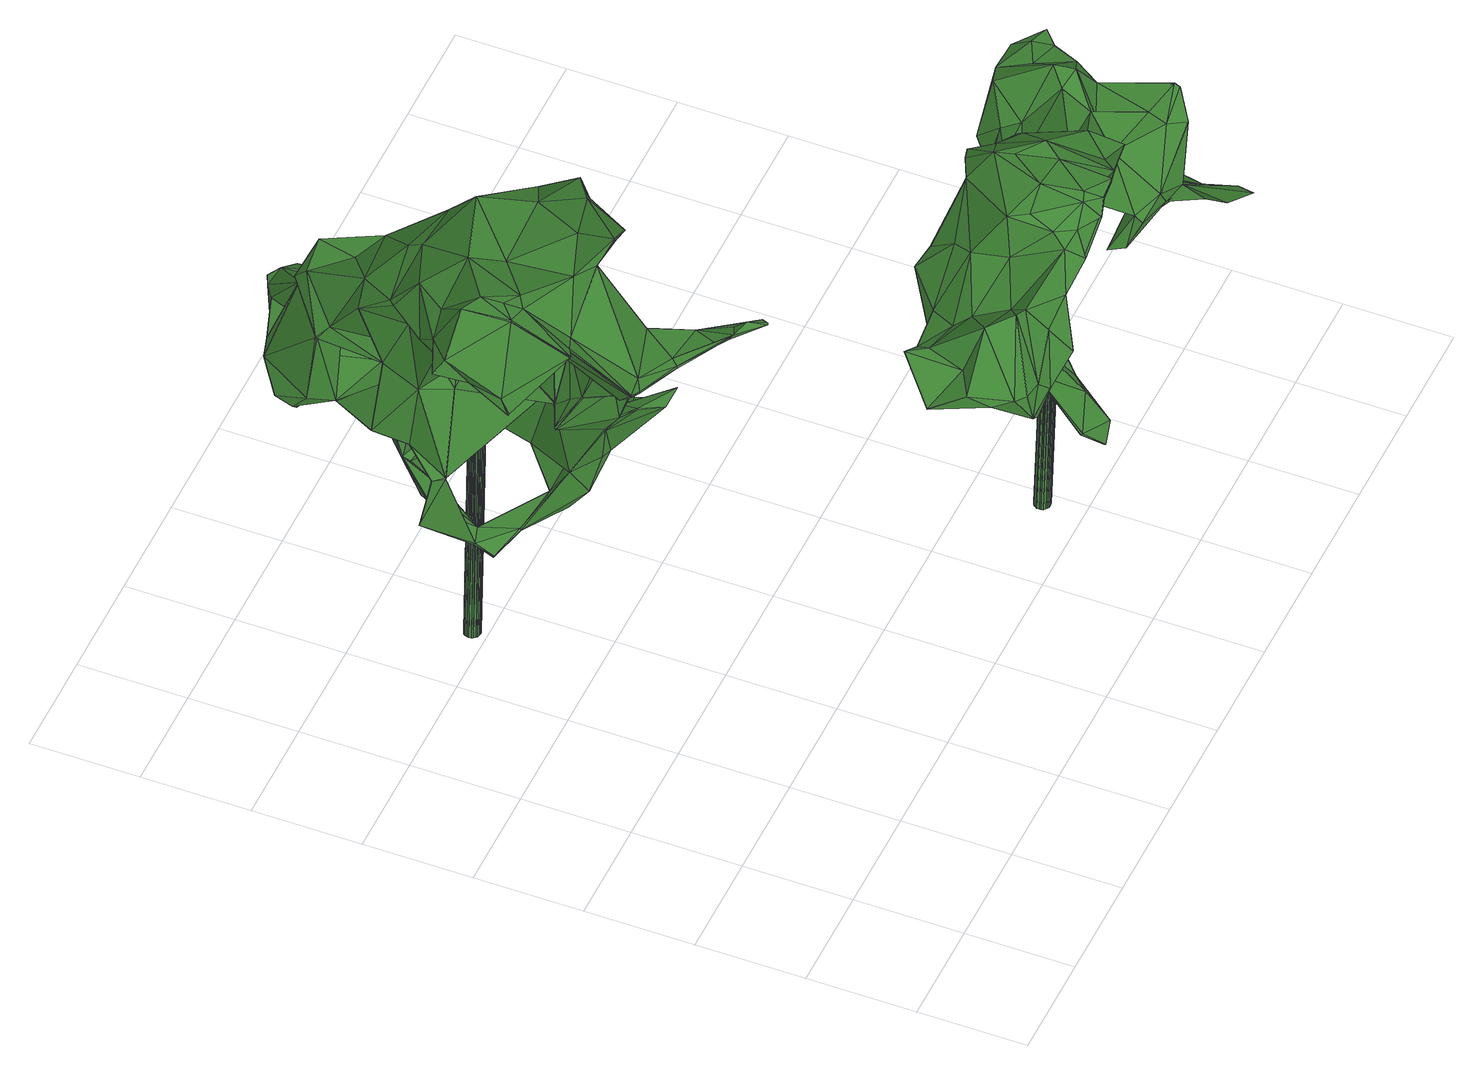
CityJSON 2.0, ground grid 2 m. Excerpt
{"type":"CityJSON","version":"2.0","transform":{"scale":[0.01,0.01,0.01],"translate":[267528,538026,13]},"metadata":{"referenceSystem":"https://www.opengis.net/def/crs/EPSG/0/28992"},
"CityObjects":{
"tree1":{"type":"SolitaryVegetationObject","attributes":{"gtid":359,"crown_width_m":6.54,"crown_median_z":19.9,"crown_r50_m":0.336,"crown_porosity":0.918,"trunk_H_m":6.61,"trunk_DBH_m":0.296,"trunk_radius_m":0.148,"trunk_base_height_m":13.29,"original_gtid":"400"},"geometry":[{"type":"Solid","lod":"3","boundaries":[[[[0,1,2]],[[3,4,5]],[[6,7,8]],[[9,10,11]],[[12,13,14]],[[15,16,17]],[[18,19,20]],[[21,22,23]],[[24,25,26]],[[27,28,29]],[[30,31,32]],[[33,34,35]],[[36,37,38]],[[9,39,10]],[[40,41,42]],[[43,44,45]],[[12,46,13]],[[46,47,13]],[[48,49,50]],[[51,52,29]],[[53,54,55]],[[53,56,54]],[[57,58,48]],[[59,60,0]],[[3,61,62]],[[62,61,63]],[[35,64,33]],[[65,66,67]],[[68,69,70]],[[71,72,73]],[[74,75,2]],[[76,2,75]],[[77,78,79]],[[80,81,82]],[[68,83,84]],[[85,53,86]],[[87,53,85]],[[88,89,90]],[[10,77,91]],[[77,79,91]],[[92,93,94]],[[28,95,96]],[[28,96,51]],[[57,49,58]],[[97,19,18]],[[49,48,58]],[[6,98,60]],[[6,60,99]],[[87,56,53]],[[30,32,100]],[[76,101,102]],[[103,104,30]],[[105,106,107]],[[97,108,109]],[[99,110,6]],[[111,110,99]],[[112,79,113]],[[114,49,57]],[[67,66,92]],[[97,18,11]],[[85,104,115]],[[95,28,27]],[[116,54,56]],[[117,118,119]],[[96,120,121]],[[122,123,124]],[[46,125,47]],[[77,10,39]],[[78,77,39]],[[33,64,16]],[[126,127,128]],[[129,4,62]],[[130,131,1]],[[59,132,133]],[[5,129,134]],[[135,136,137]],[[138,139,101]],[[140,50,49]],[[82,141,142]],[[143,144,145]],[[98,146,147]],[[148,149,150]],[[34,33,15]],[[151,60,133]],[[59,133,60]],[[152,153,154]],[[135,155,156]],[[157,158,106]],[[39,9,159]],[[100,160,103]],[[161,70,148]],[[106,162,163]],[[68,70,161]],[[75,74,164]],[[165,61,166]],[[167,96,95]],[[47,168,169]],[[47,14,13]],[[80,82,142]],[[168,170,169]],[[51,29,28]],[[10,91,11]],[[98,171,172]],[[45,66,65]],[[98,0,60]],[[92,110,40]],[[148,129,161]],[[39,14,173]],[[136,135,156]],[[136,156,114]],[[174,151,175]],[[114,176,37]],[[57,176,114]],[[93,177,94]],[[102,139,121]],[[69,178,70]],[[179,70,178]],[[39,173,78]],[[177,78,173]],[[153,180,154]],[[181,133,182]],[[183,184,124]],[[92,36,110]],[[95,185,54]],[[186,109,187]],[[173,14,47]],[[188,124,184]],[[121,189,98]],[[147,121,98]],[[140,190,191]],[[191,190,192]],[[12,193,46]],[[181,191,192]],[[98,8,102]],[[114,156,190]],[[192,190,156]],[[52,194,195]],[[113,79,78]],[[15,33,16]],[[196,72,71]],[[191,181,38]],[[59,197,132]],[[198,146,98]],[[168,47,125]],[[23,69,144]],[[53,55,86]],[[199,200,201]],[[12,159,202]],[[203,202,159]],[[105,107,204]],[[119,205,206]],[[119,206,27]],[[51,96,52]],[[207,184,183]],[[96,208,120]],[[38,37,176]],[[169,94,177]],[[192,153,152]],[[38,140,191]],[[140,38,48]],[[140,48,50]],[[0,2,209]],[[210,132,197]],[[121,196,189]],[[129,211,161]],[[212,147,146]],[[189,213,164]],[[214,212,215]],[[100,97,186]],[[186,97,109]],[[216,217,218]],[[216,167,116]],[[216,116,217]],[[196,213,189]],[[54,116,167]],[[153,192,155]],[[36,219,137]],[[27,185,95]],[[162,220,86]],[[221,106,105]],[[19,222,32]],[[162,55,163]],[[162,86,55]],[[54,167,95]],[[157,171,223]],[[111,40,110]],[[111,207,40]],[[224,225,165]],[[202,193,12]],[[173,47,177]],[[171,226,172]],[[227,23,144]],[[193,228,46]],[[125,228,168]],[[209,59,0]],[[177,113,78]],[[229,228,193]],[[229,168,228]],[[88,230,231]],[[8,231,230]],[[46,228,125]],[[167,171,157]],[[40,207,41]],[[155,192,156]],[[153,155,180]],[[232,233,234]],[[154,44,43]],[[235,236,182]],[[237,11,18]],[[237,9,11]],[[21,203,22]],[[229,170,168]],[[229,193,170]],[[62,63,83]],[[62,83,238]],[[130,1,0]],[[239,221,105]],[[240,241,242]],[[20,232,179]],[[6,8,98]],[[197,243,210]],[[6,210,243]],[[6,243,7]],[[89,243,197]],[[89,7,243]],[[220,106,241]],[[163,157,106]],[[151,99,60]],[[244,185,27]],[[245,152,175]],[[245,175,151]],[[90,246,88]],[[36,38,181]],[[71,247,75]],[[73,247,71]],[[248,249,112]],[[59,209,90]],[[59,90,197]],[[89,197,90]],[[209,2,90]],[[250,1,131]],[[230,102,8]],[[251,244,252]],[[205,252,244]],[[23,227,21]],[[133,245,151]],[[43,45,253]],[[98,207,111]],[[73,254,247]],[[22,9,237]],[[22,237,179]],[[135,137,170]],[[171,188,226]],[[205,119,118]],[[152,154,43]],[[255,131,141]],[[255,141,82]],[[22,203,9]],[[116,56,126]],[[27,29,256]],[[32,31,257]],[[162,106,220]],[[210,182,133]],[[20,258,232]],[[2,1,74]],[[259,252,205]],[[82,252,259]],[[235,181,236]],[[207,183,41]],[[19,257,258]],[[32,257,19]],[[14,159,12]],[[48,176,57]],[[260,255,259]],[[118,117,260]],[[215,106,214]],[[99,92,40]],[[181,261,133]],[[149,233,240]],[[130,262,263]],[[118,259,205]],[[260,259,118]],[[21,143,264]],[[75,213,71]],[[164,213,75]],[[240,257,241]],[[47,169,177]],[[37,36,137]],[[235,6,110]],[[235,110,36]],[[230,246,102]],[[76,102,246]],[[170,265,169]],[[137,265,170]],[[72,194,73]],[[234,70,179]],[[104,266,267]],[[115,267,266]],[[268,269,254]],[[101,254,269]],[[19,258,20]],[[254,194,268]],[[198,98,99]],[[259,255,82]],[[260,250,255]],[[130,141,131]],[[207,226,184]],[[263,141,130]],[[270,271,219]],[[250,131,255]],[[149,240,215]],[[240,242,215]],[[81,272,146]],[[42,112,249]],[[42,249,40]],[[97,222,19]],[[100,222,97]],[[181,192,261]],[[120,208,167]],[[171,121,147]],[[102,171,98]],[[121,171,102]],[[174,175,152]],[[117,273,251]],[[154,166,44]],[[165,166,180]],[[212,274,215]],[[143,225,224]],[[244,206,205]],[[27,206,244]],[[86,220,85]],[[31,85,220]],[[204,239,105]],[[36,181,235]],[[132,210,133]],[[192,152,261]],[[11,108,97]],[[133,261,245]],[[152,245,261]],[[204,242,241]],[[122,124,187]],[[99,98,111]],[[217,17,16]],[[99,40,198]],[[103,25,64]],[[113,93,112]],[[52,96,268]],[[42,109,108]],[[148,233,149]],[[146,272,212]],[[237,20,179]],[[44,166,61]],[[180,166,154]],[[84,144,69]],[[258,275,240]],[[257,240,275]],[[257,275,258]],[[217,116,17]],[[256,121,119]],[[256,196,121]],[[276,195,72]],[[103,26,25]],[[25,218,16]],[[217,16,218]],[[277,66,45]],[[80,274,212]],[[5,4,129]],[[234,148,70]],[[89,278,7]],[[21,227,143]],[[204,107,242]],[[215,242,107]],[[61,165,225]],[[22,178,23]],[[204,279,239]],[[225,143,145]],[[143,227,144]],[[134,280,277]],[[150,280,134]],[[231,278,88]],[[263,281,282]],[[145,144,84]],[[84,63,145]],[[145,63,225]],[[63,61,225]],[[68,84,69]],[[112,93,248]],[[93,113,177]],[[170,264,224]],[[143,224,264]],[[39,159,14]],[[215,274,149]],[[188,171,283]],[[157,120,167]],[[44,5,45]],[[263,282,141]],[[203,159,9]],[[183,123,42]],[[124,188,283]],[[124,283,216]],[[183,124,123]],[[42,123,109]],[[122,109,123]],[[167,283,171]],[[216,283,167]],[[3,44,61]],[[121,284,96]],[[71,213,196]],[[271,270,169]],[[84,83,63]],[[136,37,137]],[[135,165,155]],[[155,165,180]],[[285,248,280]],[[93,92,280]],[[93,280,248]],[[135,224,165]],[[135,170,224]],[[149,198,286]],[[286,198,287]],[[288,248,285]],[[285,150,149]],[[6,182,210]],[[289,266,104]],[[256,119,27]],[[69,23,178]],[[42,41,183]],[[235,182,6]],[[79,42,91]],[[42,79,112]],[[22,179,178]],[[234,179,232]],[[149,286,285]],[[40,287,198]],[[286,287,40]],[[148,234,233]],[[288,285,286]],[[148,150,134]],[[152,43,174]],[[43,253,174]],[[169,270,94]],[[98,172,207]],[[114,290,136]],[[37,136,290]],[[37,290,114]],[[134,129,148]],[[253,65,174]],[[45,65,253]],[[52,268,194]],[[142,291,80]],[[230,88,246]],[[146,291,142]],[[76,246,2]],[[90,2,246]],[[193,264,170]],[[202,264,193]],[[260,117,281]],[[204,241,106]],[[30,104,31]],[[85,31,104]],[[64,25,16]],[[186,292,160]],[[101,247,254]],[[76,75,247]],[[101,76,247]],[[21,264,203]],[[202,203,264]],[[169,265,271]],[[137,271,265]],[[117,251,281]],[[1,250,293]],[[174,65,199]],[[98,189,0]],[[184,226,188]],[[263,260,281]],[[102,101,139]],[[149,291,198]],[[198,291,146]],[[80,291,274]],[[149,274,291]],[[100,32,222]],[[277,45,5]],[[277,5,134]],[[163,55,157]],[[157,55,54]],[[115,104,267]],[[40,249,286]],[[100,186,160]],[[286,249,288]],[[248,288,249]],[[52,195,276]],[[214,147,212]],[[147,214,106]],[[187,24,26]],[[195,194,72]],[[252,82,81]],[[251,252,81]],[[141,282,81]],[[142,81,146]],[[141,81,142]],[[282,281,81]],[[281,251,81]],[[85,115,87]],[[271,137,219]],[[94,219,92]],[[270,219,94]],[[15,17,128]],[[17,116,128]],[[103,289,104]],[[103,64,289]],[[289,64,35]],[[103,30,100]],[[129,62,238]],[[174,201,151]],[[277,280,66]],[[280,92,66]],[[199,201,174]],[[3,5,44]],[[18,20,237]],[[96,167,208]],[[103,160,292]],[[65,200,199]],[[99,200,92]],[[200,67,92]],[[201,200,99]],[[157,54,185]],[[157,185,244]],[[182,236,181]],[[67,200,65]],[[99,151,201]],[[103,292,26]],[[186,26,292]],[[262,0,294]],[[189,294,0]],[[262,294,189]],[[220,241,31]],[[221,279,106]],[[106,158,147]],[[150,285,280]],[[171,147,223]],[[215,107,106]],[[256,29,276]],[[256,276,196]],[[232,258,233]],[[258,240,233]],[[260,293,250]],[[164,293,260]],[[158,157,223]],[[0,262,130]],[[96,284,268]],[[189,164,262]],[[263,262,260]],[[80,212,272]],[[80,272,81]],[[260,262,164]],[[122,187,109]],[[187,26,186]],[[106,279,204]],[[11,91,108]],[[108,91,42]],[[239,279,221]],[[87,127,126]],[[87,126,56]],[[49,295,140]],[[190,140,295]],[[129,238,211]],[[83,211,238]],[[161,211,68]],[[83,68,211]],[[147,158,223]],[[31,241,257]],[[49,114,295]],[[92,219,36]],[[38,176,48]],[[218,24,216]],[[24,218,25]],[[72,196,276]],[[29,52,276]],[[187,124,24]],[[216,24,124]],[[254,73,194]],[[101,269,138]],[[268,138,269]],[[119,296,117]],[[87,266,289]],[[115,266,87]],[[119,121,296]],[[157,273,120]],[[244,273,157]],[[121,120,273]],[[296,121,273]],[[251,273,244]],[[296,273,117]],[[116,126,128]],[[34,127,35]],[[35,127,289]],[[87,289,127]],[[172,226,207]],[[74,293,164]],[[1,293,74]],[[139,284,121]],[[138,284,139]],[[268,284,138]],[[34,15,128]],[[34,128,127]],[[114,190,295]],[[3,62,4]],[[7,278,8]],[[8,278,231]],[[88,278,89]],[[297,298,299]],[[297,299,300]],[[300,299,301]],[[300,301,302]],[[299,298,303]],[[299,303,301]],[[301,303,304]],[[301,304,302]],[[303,298,305]],[[303,305,304]],[[304,305,306]],[[304,306,302]],[[305,298,307]],[[305,307,306]],[[306,307,308]],[[306,308,302]],[[307,298,309]],[[307,309,308]],[[308,309,310]],[[308,310,302]],[[309,298,311]],[[309,311,310]],[[310,311,312]],[[310,312,302]],[[311,298,313]],[[311,313,312]],[[312,313,314]],[[312,314,302]],[[313,298,315]],[[313,315,314]],[[314,315,316]],[[314,316,302]],[[315,298,317]],[[315,317,316]],[[316,317,318]],[[316,318,302]],[[317,298,319]],[[317,319,318]],[[318,319,320]],[[318,320,302]],[[319,298,321]],[[319,321,320]],[[320,321,322]],[[320,322,302]],[[321,298,323]],[[321,323,322]],[[322,323,324]],[[322,324,302]],[[323,298,325]],[[323,325,324]],[[324,325,326]],[[324,326,302]],[[325,298,327]],[[325,327,326]],[[326,327,328]],[[326,328,302]],[[327,298,329]],[[327,329,328]],[[328,329,330]],[[328,330,302]],[[329,298,331]],[[329,331,330]],[[330,331,332]],[[330,332,302]],[[331,298,333]],[[331,333,332]],[[332,333,334]],[[332,334,302]],[[333,298,335]],[[333,335,334]],[[334,335,336]],[[334,336,302]],[[335,298,337]],[[335,337,336]],[[336,337,338]],[[336,338,302]],[[337,298,339]],[[337,339,338]],[[338,339,340]],[[338,340,302]],[[339,298,341]],[[339,341,340]],[[340,341,342]],[[340,342,302]],[[341,298,343]],[[341,343,342]],[[342,343,344]],[[342,344,302]],[[343,298,345]],[[343,345,344]],[[344,345,346]],[[344,346,302]],[[345,298,297]],[[345,297,346]],[[346,297,300]],[[346,300,302]]]]}]},
"tree2":{"type":"SolitaryVegetationObject","attributes":{"gtid":396,"crown_width_m":6.5,"crown_median_z":19.68,"crown_r50_m":0.272,"crown_porosity":0.911,"trunk_H_m":6.43,"trunk_DBH_m":0.288,"trunk_radius_m":0.144,"trunk_base_height_m":13.25,"original_gtid":"443"},"geometry":[{"type":"Solid","lod":"3","boundaries":[[[[347,348,349]],[[350,351,352]],[[353,354,355]],[[356,357,358]],[[356,359,357]],[[360,361,362]],[[363,364,365]],[[357,359,366]],[[367,368,369]],[[370,371,369]],[[372,373,374]],[[357,366,375]],[[376,377,378]],[[379,380,381]],[[382,383,384]],[[357,375,385]],[[386,387,352]],[[388,389,390]],[[391,392,393]],[[394,388,395]],[[396,356,358]],[[397,398,387]],[[399,398,397]],[[400,401,402]],[[403,404,405]],[[406,407,408]],[[365,409,363]],[[410,411,412]],[[413,414,415]],[[355,416,417]],[[418,355,417]],[[368,367,419]],[[368,419,420]],[[394,389,388]],[[421,422,423]],[[424,425,426]],[[427,428,429]],[[430,431,432]],[[433,434,394]],[[385,358,357]],[[435,436,387]],[[437,438,439]],[[360,440,441]],[[442,443,444]],[[352,387,436]],[[388,390,395]],[[352,445,386]],[[446,431,442]],[[383,428,427]],[[447,448,449]],[[410,393,392]],[[450,387,386]],[[403,451,452]],[[360,453,361]],[[452,451,449]],[[454,455,456]],[[457,380,458]],[[379,458,380]],[[436,435,443]],[[459,426,460]],[[424,426,459]],[[461,462,432]],[[463,441,440]],[[464,465,466]],[[373,407,406]],[[372,467,373]],[[468,348,469]],[[470,471,472]],[[444,443,435]],[[397,454,399]],[[366,422,421]],[[375,366,421]],[[403,473,451]],[[474,398,399]],[[444,398,474]],[[468,365,364]],[[423,475,421]],[[476,421,475]],[[477,463,440]],[[478,353,471]],[[355,471,353]],[[401,479,473]],[[401,473,403]],[[479,400,347]],[[348,347,400]],[[432,446,406]],[[349,363,409]],[[350,480,351]],[[406,446,373]],[[481,482,483]],[[484,413,485]],[[470,486,466]],[[476,486,470]],[[451,473,479]],[[376,359,487]],[[417,488,489]],[[417,416,488]],[[490,371,491]],[[492,377,493]],[[441,463,494]],[[476,492,493]],[[476,493,495]],[[496,369,497]],[[466,425,464]],[[395,433,394]],[[362,434,433]],[[395,362,433]],[[395,390,362]],[[442,444,474]],[[406,461,432]],[[470,466,465]],[[376,498,445]],[[499,415,500]],[[501,502,451]],[[359,378,503]],[[504,505,380]],[[419,367,506]],[[492,475,423]],[[390,360,362]],[[425,477,464]],[[507,508,416]],[[428,509,481]],[[452,404,403]],[[481,509,412]],[[410,412,509]],[[406,408,461]],[[506,496,510]],[[350,352,436]],[[489,498,487]],[[393,511,391]],[[506,430,419]],[[450,491,370]],[[512,397,513]],[[512,513,450]],[[370,491,371]],[[425,495,426]],[[387,398,435]],[[468,364,348]],[[363,349,364]],[[514,515,412]],[[445,498,386]],[[500,516,499]],[[517,379,381]],[[457,458,518]],[[435,398,444]],[[519,520,424]],[[459,519,424]],[[400,402,348]],[[405,404,448]],[[442,430,506]],[[381,380,505]],[[521,471,465]],[[356,522,487]],[[464,523,389]],[[464,453,478]],[[437,379,438]],[[472,385,524]],[[418,522,396]],[[518,458,462]],[[373,467,407]],[[386,525,450]],[[368,526,397]],[[454,397,526]],[[468,469,527]],[[464,361,453]],[[496,367,369]],[[436,443,350]],[[370,369,512]],[[352,528,445]],[[527,529,530]],[[349,516,500]],[[402,469,348]],[[350,507,531]],[[387,513,397]],[[479,401,400]],[[427,372,383]],[[530,529,532]],[[349,348,364]],[[487,498,376]],[[533,520,519]],[[356,487,359]],[[442,474,446]],[[420,454,526]],[[420,526,368]],[[350,459,480]],[[477,534,463]],[[362,361,434]],[[420,455,454]],[[440,523,464]],[[477,440,464]],[[383,535,384]],[[502,536,414]],[[537,536,502]],[[502,538,449]],[[405,539,401]],[[414,538,502]],[[384,411,540]],[[501,537,502]],[[449,451,502]],[[350,443,442]],[[415,536,500]],[[414,536,415]],[[517,381,412]],[[353,478,533]],[[382,428,383]],[[507,416,354]],[[396,522,356]],[[541,506,510]],[[541,510,490]],[[350,531,542]],[[452,448,404]],[[449,448,452]],[[391,540,411]],[[543,485,544]],[[493,545,495]],[[439,438,535]],[[545,426,495]],[[460,426,545]],[[543,544,546]],[[367,496,506]],[[371,497,369]],[[547,543,548]],[[499,547,548]],[[493,377,445]],[[445,377,376]],[[408,467,429]],[[548,413,415]],[[477,425,424]],[[469,549,539]],[[397,512,368]],[[409,516,349]],[[542,519,459]],[[542,459,350]],[[351,545,528]],[[351,528,352]],[[354,416,355]],[[519,353,533]],[[519,354,353]],[[493,445,528]],[[476,470,524]],[[550,476,524]],[[518,530,457]],[[407,467,408]],[[491,551,552]],[[491,552,490]],[[403,405,401]],[[480,459,460]],[[441,453,360]],[[476,495,486]],[[417,489,522]],[[417,522,418]],[[516,409,530]],[[530,468,527]],[[409,365,530]],[[468,530,365]],[[483,408,553]],[[483,461,408]],[[402,549,469]],[[396,385,554]],[[385,472,554]],[[483,484,461]],[[541,508,507]],[[458,379,437]],[[493,528,545]],[[483,482,484]],[[535,555,456]],[[383,555,535]],[[412,384,438]],[[412,438,517]],[[401,549,402]],[[478,520,533]],[[432,462,456]],[[373,446,374]],[[349,501,347]],[[460,351,480]],[[545,351,460]],[[518,547,530]],[[429,428,556]],[[474,374,446]],[[556,428,481]],[[553,556,481]],[[499,548,415]],[[429,556,408]],[[555,372,374]],[[483,553,481]],[[408,556,553]],[[396,358,385]],[[442,431,430]],[[416,508,488]],[[374,399,557]],[[458,437,462]],[[456,437,439]],[[456,439,535]],[[456,462,437]],[[485,413,544]],[[383,372,555]],[[501,500,537]],[[405,514,539]],[[447,514,405]],[[429,467,427]],[[360,390,523]],[[360,523,440]],[[389,523,390]],[[476,475,492]],[[389,394,464]],[[394,434,464]],[[434,361,464]],[[396,554,418]],[[355,418,554]],[[471,355,554]],[[471,554,472]],[[424,520,534]],[[453,534,520]],[[424,534,477]],[[558,547,518]],[[504,457,530]],[[419,430,455]],[[420,419,455]],[[432,456,455]],[[470,472,524]],[[421,524,375]],[[385,375,524]],[[450,370,512]],[[387,450,513]],[[442,506,541]],[[442,541,350]],[[350,541,507]],[[428,511,393]],[[382,511,428]],[[494,463,534]],[[410,509,393]],[[410,392,411]],[[384,412,411]],[[393,509,428]],[[515,484,482]],[[447,405,448]],[[369,559,512]],[[368,512,559]],[[368,559,369]],[[466,486,425]],[[495,425,486]],[[461,485,462]],[[461,484,485]],[[366,503,422]],[[558,485,543]],[[522,489,487]],[[490,508,541]],[[488,508,490]],[[497,560,496]],[[510,496,560]],[[510,560,490]],[[371,560,497]],[[490,560,371]],[[527,469,529]],[[469,539,529]],[[551,489,552]],[[412,515,482]],[[412,482,481]],[[414,413,538]],[[539,549,401]],[[550,421,476]],[[366,359,503]],[[519,542,354]],[[455,430,432]],[[518,485,558]],[[462,485,518]],[[550,524,421]],[[561,413,484]],[[447,413,561]],[[413,447,538]],[[504,380,457]],[[543,547,558]],[[499,516,547]],[[516,530,547]],[[520,478,453]],[[494,453,441]],[[453,494,534]],[[546,548,543]],[[349,500,501]],[[399,374,474]],[[384,535,438]],[[517,438,379]],[[456,557,454]],[[456,555,557]],[[374,557,555]],[[454,557,399]],[[542,531,354]],[[354,531,507]],[[492,378,377]],[[359,376,378]],[[492,423,378]],[[372,427,467]],[[423,422,503]],[[530,532,504]],[[432,431,446]],[[548,546,413]],[[546,544,413]],[[447,449,538]],[[539,505,529]],[[514,505,539]],[[514,412,505]],[[381,505,412]],[[504,532,505]],[[529,505,532]],[[503,378,423]],[[514,447,515]],[[561,515,447]],[[561,484,515]],[[479,347,501]],[[479,501,451]],[[450,525,491]],[[478,471,521]],[[464,478,465]],[[521,465,478]],[[470,465,471]],[[498,489,551]],[[498,551,386]],[[386,551,525]],[[525,551,491]],[[489,488,552]],[[511,540,391]],[[382,540,511]],[[490,552,488]],[[382,384,540]],[[537,500,536]],[[391,411,392]],[[562,563,564]],[[562,564,565]],[[565,564,566]],[[565,566,567]],[[564,563,568]],[[564,568,566]],[[566,568,569]],[[566,569,567]],[[568,563,570]],[[568,570,569]],[[569,570,571]],[[569,571,567]],[[570,563,572]],[[570,572,571]],[[571,572,573]],[[571,573,567]],[[572,563,574]],[[572,574,573]],[[573,574,575]],[[573,575,567]],[[574,563,576]],[[574,576,575]],[[575,576,577]],[[575,577,567]],[[576,563,578]],[[576,578,577]],[[577,578,579]],[[577,579,567]],[[578,563,580]],[[578,580,579]],[[579,580,581]],[[579,581,567]],[[580,563,582]],[[580,582,581]],[[581,582,583]],[[581,583,567]],[[582,563,584]],[[582,584,583]],[[583,584,585]],[[583,585,567]],[[584,563,586]],[[584,586,585]],[[585,586,587]],[[585,587,567]],[[586,563,588]],[[586,588,587]],[[587,588,589]],[[587,589,567]],[[588,563,590]],[[588,590,589]],[[589,590,591]],[[589,591,567]],[[590,563,592]],[[590,592,591]],[[591,592,593]],[[591,593,567]],[[592,563,594]],[[592,594,593]],[[593,594,595]],[[593,595,567]],[[594,563,596]],[[594,596,595]],[[595,596,597]],[[595,597,567]],[[596,563,598]],[[596,598,597]],[[597,598,599]],[[597,599,567]],[[598,563,600]],[[598,600,599]],[[599,600,601]],[[599,601,567]],[[600,563,602]],[[600,602,601]],[[601,602,603]],[[601,603,567]],[[602,563,604]],[[602,604,603]],[[603,604,605]],[[603,605,567]],[[604,563,606]],[[604,606,605]],[[605,606,607]],[[605,607,567]],[[606,563,608]],[[606,608,607]],[[607,608,609]],[[607,609,567]],[[608,563,610]],[[608,610,609]],[[609,610,611]],[[609,611,567]],[[610,563,562]],[[610,562,611]],[[611,562,565]],[[611,565,567]]]]}]}
},
"vertices":[
[332,853,465],[286,920,345],[371,834,392],[124,829,935],[66,856,920],[167,928,930],[389,785,599],[480,722,580],[455,792,538],[394,1048,979],[456,1064,917],[419,1107,902],[409,854,1039],[411,852,1039],[451,884,1036],[491,1379,580],[499,1345,589],[499,1345,585],[327,1142,889],[275,1198,838],[215,1126,871],[180,877,1012],[251,1001,987],[136,929,1029],[479,1189,592],[467,1309,600],[412,1243,626],[420,1207,316],[468,1231,327],[514,1183,309],[333,1349,730],[250,1275,691],[322,1322,763],[495,1413,584],[493,1414,582],[434,1441,603],[366,728,823],[394,652,822],[396,653,819],[482,973,951],[369,1014,707],[448,1034,688],[442,1120,754],[234,757,837],[167,818,927],[207,819,924],[335,756,1072],[402,836,1021],[444,553,839],[433,539,842],[442,552,837],[549,1186,338],[576,1133,352],[294,1346,478],[406,1266,508],[288,1326,472],[400,1294,529],[407,565,863],[435,540,844],[343,792,577],[344,794,579],[128,767,973],[22,829,898],[93,750,996],[452,1424,611],[305,841,787],[322,878,821],[308,841,785],[39,953,960],[94,947,1032],[98,999,937],[529,992,349],[551,1031,341],[586,1005,333],[361,866,352],[508,872,393],[511,860,404],[488,1038,897],[502,979,926],[487,1037,895],[174,1034,518],[172,1054,414],[169,1054,412],[32,848,917],[111,865,1018],[303,1392,552],[270,1358,504],[347,1396,545],[495,777,517],[482,744,543],[393,805,479],[456,1071,903],[325,879,819],[377,935,916],[396,905,935],[452,1242,345],[543,1177,359],[405,1215,812],[424,927,545],[258,847,697],[389,1328,774],[535,965,394],[488,930,516],[347,1345,705],[345,1347,705],[354,1198,572],[270,1248,535],[338,1135,586],[433,1165,808],[441,1194,778],[316,837,787],[369,1014,703],[427,1032,890],[479,1004,902],[375,575,858],[333,1399,565],[480,1314,579],[309,1070,362],[312,1074,350],[363,1139,359],[429,1178,380],[462,1100,408],[505,1116,660],[533,1119,672],[552,1147,648],[336,754,1069],[440,1355,575],[460,1387,580],[483,1375,577],[53,913,912],[288,923,346],[238,949,316],[379,751,608],[336,765,624],[192,965,827],[230,686,846],[320,663,819],[363,727,824],[548,1050,365],[481,976,413],[399,593,829],[238,983,334],[187,1014,519],[153,860,1012],[113,865,1020],[93,749,999],[190,1015,519],[338,1133,584],[147,1013,847],[201,1070,695],[195,966,826],[208,825,691],[221,716,803],[202,671,843],[193,703,822],[203,671,845],[310,650,814],[410,1242,504],[355,1197,568],[418,946,985],[390,1327,772],[28,971,931],[261,1322,501],[286,1312,491],[371,903,365],[174,674,862],[172,676,861],[412,1242,506],[327,767,1050],[368,843,989],[304,791,1002],[438,1137,582],[404,1043,680],[463,901,982],[238,790,753],[238,788,751],[407,589,842],[457,907,954],[146,1005,960],[201,1068,945],[172,673,860],[327,717,767],[338,767,626],[540,1089,686],[512,1060,642],[419,1211,346],[421,1275,770],[403,1198,678],[497,1075,620],[430,965,399],[368,602,829],[360,636,812],[309,649,811],[326,769,1052],[578,1041,353],[561,1110,352],[506,1010,355],[438,725,571],[257,1028,661],[247,815,731],[255,847,698],[209,827,693],[356,848,1008],[280,945,973],[269,1237,705],[299,1106,342],[335,1143,372],[480,1008,683],[444,1209,367],[375,811,479],[381,751,610],[49,913,913],[207,1087,555],[432,963,396],[215,1122,565],[193,1151,575],[516,1179,564],[509,1309,588],[508,1309,591],[325,877,821],[253,1293,538],[320,1332,571],[370,1255,777],[386,1194,566],[174,783,955],[130,766,976],[462,1040,660],[145,893,1021],[334,754,1070],[324,767,1051],[500,808,505],[495,779,519],[203,1115,873],[206,1089,837],[156,1048,863],[305,796,754],[298,758,732],[320,1112,910],[19,830,897],[409,1244,625],[216,1140,716],[250,1273,690],[231,1141,702],[477,721,581],[329,1155,386],[295,757,731],[478,838,476],[536,963,392],[362,1037,898],[373,1123,794],[239,950,313],[273,1083,368],[272,1084,365],[246,764,849],[589,1005,335],[237,985,331],[493,1125,360],[261,1255,714],[228,1189,814],[256,1028,346],[270,991,338],[305,723,753],[369,904,367],[268,991,341],[279,823,987],[312,820,963],[392,1416,598],[377,1375,597],[600,1093,378],[579,1040,356],[353,900,928],[311,827,956],[177,1035,517],[329,1152,387],[204,1087,557],[251,1172,731],[531,1118,344],[263,877,946],[483,746,545],[253,1274,690],[285,929,924],[282,1046,359],[260,1024,353],[488,1150,565],[503,1098,390],[215,1013,844],[278,1109,765],[305,1046,672],[274,1076,875],[414,1432,603],[369,604,831],[188,1015,521],[399,1288,765],[288,923,344],[404,879,432],[378,585,841],[336,1141,374],[340,1025,29],[325,1025,29],[339,1029,29],[352,1019,690],[352,1023,690],[338,1019,690],[338,1032,29],[351,1027,690],[336,1035,29],[348,1030,690],[333,1038,29],[345,1032,690],[329,1039,29],[341,1034,690],[325,1040,29],[338,1034,690],[321,1039,29],[334,1034,690],[318,1038,29],[330,1032,691],[315,1036,29],[327,1030,691],[312,1032,29],[325,1027,691],[311,1029,29],[323,1023,691],[310,1025,29],[323,1019,691],[311,1021,29],[323,1016,690],[312,1018,29],[325,1012,690],[315,1015,29],[327,1009,690],[317,1012,29],[330,1007,690],[321,1011,29],[334,1005,690],[325,1010,29],[338,1005,690],[329,1011,29],[341,1005,690],[332,1012,29],[345,1006,690],[335,1015,29],[348,1009,690],[338,1018,29],[350,1012,690],[339,1021,29],[352,1016,690],
[1455,210,355],[1449,177,369],[1447,177,367],[867,307,788],[809,406,731],[869,367,852],[757,185,642],[738,208,680],[714,108,691],[620,171,838],[526,133,737],[553,122,726],[576,209,833],[884,176,449],[844,141,462],[825,89,432],[1383,97,450],[1394,99,451],[1375,65,468],[498,208,743],[996,154,833],[997,155,835],[937,133,881],[886,162,887],[894,130,877],[1165,393,699],[1088,391,696],[1081,358,702],[508,168,725],[663,268,756],[655,300,729],[568,305,755],[1370,205,676],[1369,195,672],[1423,241,596],[1308,434,689],[1238,368,778],[1351,373,678],[563,116,668],[779,256,889],[910,335,888],[770,100,440],[784,138,442],[815,124,416],[1402,449,676],[1402,451,674],[1356,494,666],[756,112,453],[766,74,436],[599,122,713],[969,265,888],[993,365,820],[1037,336,815],[1472,238,356],[1409,290,419],[1415,228,401],[1404,349,413],[1385,380,422],[1370,315,432],[1079,406,649],[1094,419,654],[1118,435,630],[1357,105,446],[1356,428,669],[1374,423,670],[1363,332,596],[1237,236,486],[1317,266,461],[1330,208,467],[746,154,783],[744,134,785],[683,139,757],[1060,176,786],[1099,179,793],[482,272,703],[481,272,706],[543,340,757],[780,284,580],[773,286,572],[760,335,675],[1213,465,724],[1260,481,705],[1169,476,630],[1048,230,766],[1053,267,766],[1105,305,655],[767,72,437],[758,110,455],[956,402,826],[925,393,837],[1307,225,658],[1334,330,661],[1280,309,640],[900,255,494],[932,256,538],[974,291,794],[956,401,823],[992,364,817],[764,314,795],[1079,357,701],[1312,277,463],[1359,342,428],[1358,342,426],[867,233,894],[1400,321,391],[1383,381,421],[863,251,530],[1089,242,810],[1107,211,769],[1206,286,729],[1333,165,635],[1297,188,654],[836,367,675],[837,369,674],[1134,328,596],[1202,245,654],[891,293,527],[797,212,518],[725,231,571],[724,234,570],[1155,428,681],[1394,101,453],[1377,167,448],[606,184,633],[720,137,657],[593,120,643],[1403,321,392],[1035,344,812],[578,331,735],[611,318,675],[854,286,520],[800,183,598],[1471,239,354],[833,375,700],[1305,414,670],[1289,348,657],[1221,351,649],[1234,293,600],[1184,198,538],[712,278,656],[680,205,782],[788,117,837],[783,153,848],[860,119,867],[868,156,880],[580,332,737],[694,352,708],[932,256,540],[688,359,671],[957,152,849],[930,132,878],[769,246,806],[1339,174,462],[1367,200,430],[1427,213,377],[1375,274,419],[552,238,744],[1376,234,617],[1420,240,595],[948,184,813],[784,245,809],[829,150,851],[1333,440,666],[923,160,854],[1364,461,680],[938,229,888],[919,300,889],[1345,284,579],[1309,294,593],[1352,141,445],[1379,263,615],[1223,167,566],[783,254,618],[809,251,570],[769,192,616],[652,167,822],[832,164,452],[582,188,657],[802,224,886],[1040,190,807],[1341,174,464],[789,354,777],[1332,208,469],[1293,158,527],[756,288,767],[1357,264,595],[794,189,608],[890,292,530],[1248,330,773],[1352,246,449],[1385,236,415],[1312,276,461],[1354,246,451],[1374,423,674],[914,192,820],[792,342,695],[1177,210,465],[1170,241,454],[773,419,713],[1191,222,460],[1253,170,519],[1210,222,472],[1387,236,417],[597,255,706],[799,180,864],[828,149,854],[1197,391,675],[631,114,677],[1208,339,760],[1170,473,629],[1082,271,770],[1183,183,528],[958,154,851],[894,129,875],[1260,226,507],[989,275,24],[975,275,25],[989,279,25],[1010,262,667],[1010,265,667],[996,262,668],[988,282,25],[1009,269,667],[985,285,25],[1006,272,668],[983,287,25],[1003,274,668],[979,289,25],[1000,276,668],[975,290,25],[996,276,668],[972,289,25],[993,276,668],[968,288,25],[989,274,668],[965,285,25],[986,272,668],[963,282,25],[984,269,668],[961,279,25],[982,266,668],[961,275,25],[982,262,668],[961,272,25],[982,258,668],[962,268,25],[983,255,668],[965,265,25],[986,252,668],[968,263,25],[989,250,668],[971,261,25],[992,248,668],[975,261,25],[996,247,667],[978,261,25],[999,248,667],[982,262,24],[1003,249,667],[985,265,24],[1006,252,667],[987,268,24],[1008,255,667],[989,271,24],[1010,258,667]
]}
